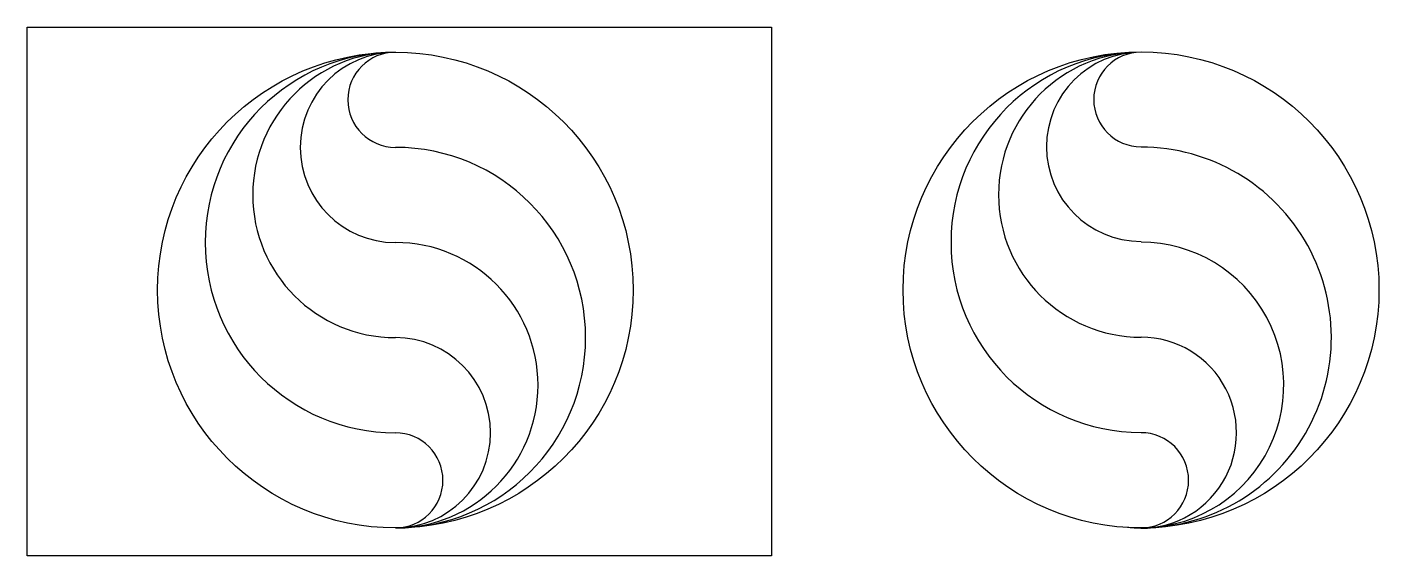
# Model space of a CAD drawing. Header units: millimetres. Extents: x 0 to 539, y -1 to 210.
import ezdxf

# ---------------------------------------------------------------- set-up
doc = ezdxf.new("R2010")
doc.units = ezdxf.units.MM
for name, color, linetype, lineweight in [('Layer1', 30, 'Continuous', 30), ('White', 7, 'Continuous', 30), ('White2', 7, 'Continuous', 30)]:
    doc.layers.add(name, color=color, linetype=linetype, lineweight=lineweight)

msp = doc.modelspace()

# ---------------------------------------------------------------- linework, layer by layer
for p, q in [((0, 0), (0, 210)), ((297, 209.05), (297, -0.95))]:
    msp.add_line(p, q)
msp.add_circle((444.42, 105.16), 94.93)
for centre, radius, start, end in [((444.42, 124.14), 75.81, 90, 270), ((444.42, 143.13), 56.83, 90, 270), ((444.42, 162.24), 37.72, 90, 270), ((444.42, 181.1), 18.86, 90, 270), ((444.42, 86.17), 75.94, 266.6967, 90), ((444.42, 67.19), 56.96, 264.6044, 90), ((444.42, 48.2), 38.1, 261.9186, 90), ((444.42, 29.22), 18.99, 270, 90)]:
    msp.add_arc(centre, radius, start, end)
at = {"layer": 'Layer1'}
msp.add_lwpolyline([(0, 210), (297, 210), (297, -0.95), (0, -0.95)], close=True, dxfattribs=at)
at = {"layer": 'White'}
msp.add_circle((146.95, 105.09), 94.86, dxfattribs=at)
for centre, radius in [((146.95, 124.07), 75.89), ((146.95, 143.04), 56.92), ((146.95, 162.01), 37.95), ((146.95, 180.98), 18.97)]:
    msp.add_arc(centre, radius, 90, 270, dxfattribs=at)
at = {"layer": 'White2'}
for centre, radius in [((146.95, 86.12), 75.89), ((146.95, 67.15), 56.92), ((146.95, 48.18), 37.95), ((146.95, 29.2), 18.97)]:
    msp.add_arc(centre, radius, 270, 90, dxfattribs=at)

doc.saveas('drawing.dxf')
